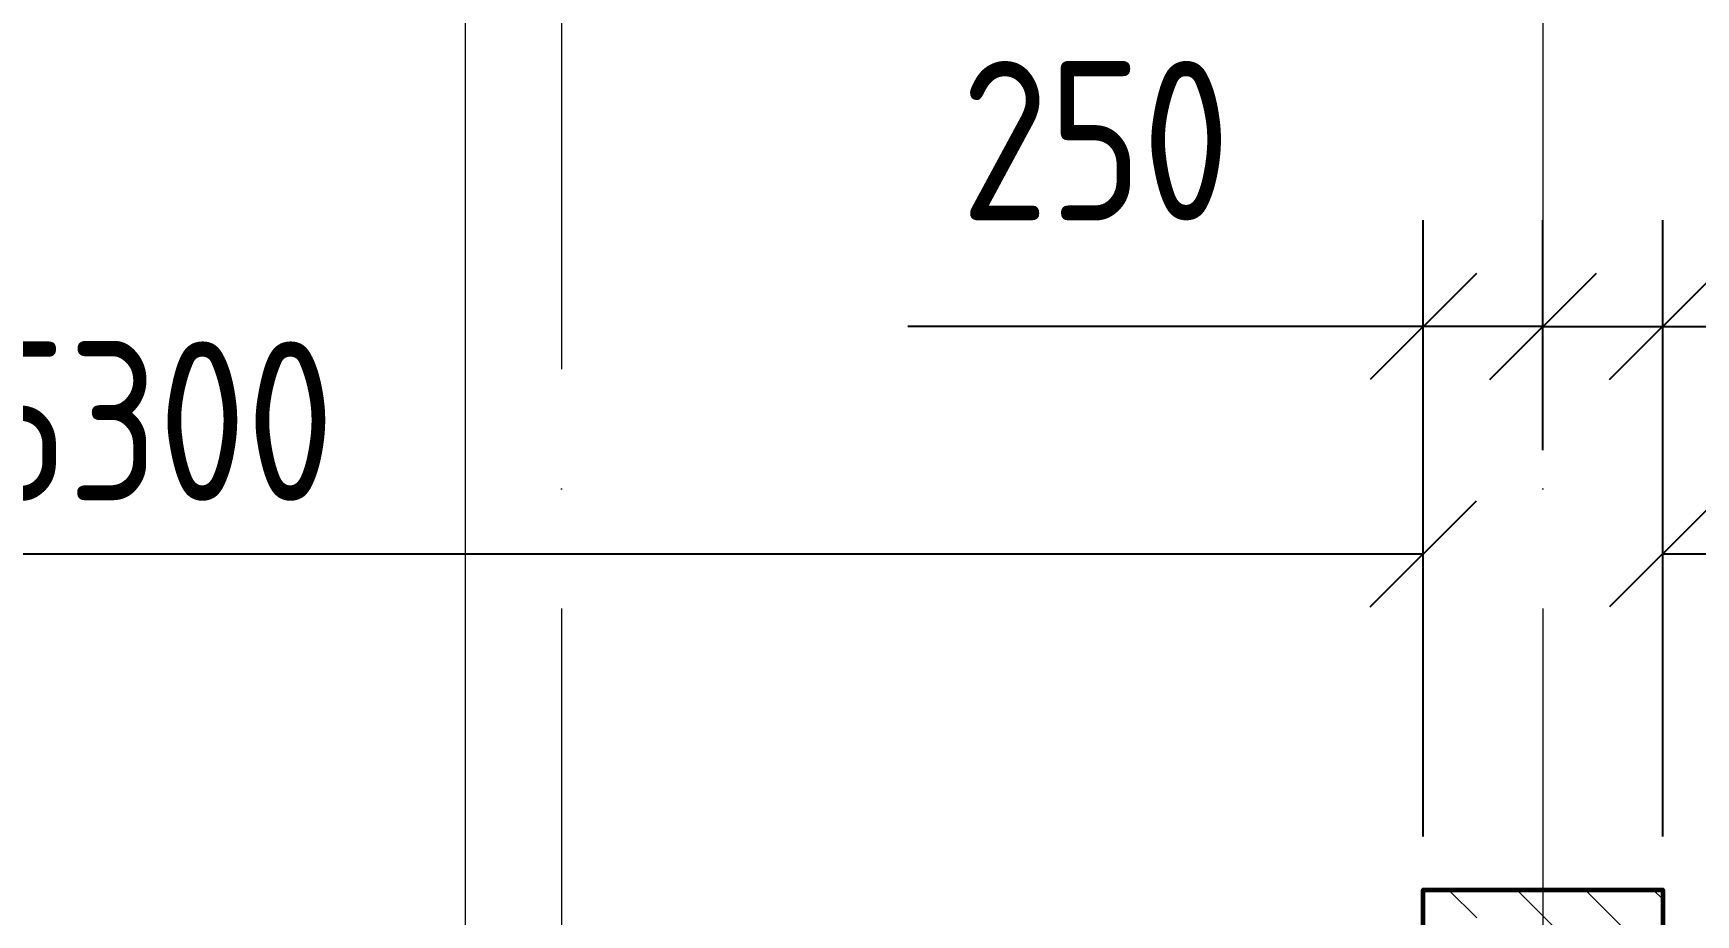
# Model space of a CAD drawing. Header units: millimetres. Extents: x -592259 to 288321, y -552984 to 293768.
# Drawn here: x 96735 to 100207, y 40423 to 42265 of the extents above; entities that cross this region are included whole.
import ezdxf

# ---------------------------------------------------------------- set-up
doc = ezdxf.new("R2010")
doc.units = ezdxf.units.MM
doc.linetypes.add('ADSK_Линия сетки', pattern=[2500, 2000, -250, 0, -250])
doc.layers.get('Defpoints').update_dxf_attribs({"color": 250})
for name, color, linetype, lineweight in [('4.1) Штук. 3.1 вып', 6, 'Continuous', 60), ('A-____-____-DIMS', 250, 'Continuous', 9), ('A-FLOR-____-OTLN', 250, 'Continuous', 9), ('S-COLS-____-MCUT', 250, 'Continuous', 25), ('S-COLS-____-OTLN', 250, 'Continuous', 9), ('S-GRID-____-OTLN', 250, 'Continuous', 9)]:
    doc.layers.add(name, color=color, linetype=linetype, lineweight=lineweight)
doc.styles.get("Standard").update_dxf_attribs({"font": 'ГОСТ тип А.ttf'})
doc.dimstyles.new('А3', dxfattribs={"dimtxt": 333, "dimasz": 222, "dimexe": 222, "dimexo": 111, "dimgap": 111, "dimtad": 1, "dimtoh": 1, "dimdec": 0, "dimrnd": 0.0015, "dimzin": 0, "dimdsep": 46, "dimtxsty": 'Standard', "dimblk": 'OBLIQUE', "dimcen": 0, "dimclrd": 7, "dimclre": 7, "dimclrt": 7, "dimadec": 0, "dimazin": 0, "dimtfac": 1, "dimtdec": 0, "dimtofl": 0, "dimtmove": 0, "dimatfit": 3, "dimfxl": 1, "dimtolj": 1, "dimtzin": 0, "dimarcsym": 0})

# ---------------------------------------------------------------- blocks, each defined once
blk = doc.blocks.new('_Oblique')
at = {"color": 0, "linetype": 'ByBlock', "lineweight": -2}
blk.add_line((-0.5, -0.5), (0.5, 0.5), dxfattribs=at)
blk = doc.blocks.new('*D2626')
at = {"layer": 'A-____-____-DIMS', "color": 7, "lineweight": -2, "transparency": 16777216}
for p, q in [((94337.9, 40586), (94337.9, 41398.9)), ((99637.9, 40586), (99637.9, 41398.9)), ((94337.9, 41176.9), (99637.9, 41176.9))]:
    blk.add_line(p, q, dxfattribs=at)
at = {"layer": 'Defpoints', "color": 0, "transparency": 16777216}
for p in [(99637.9, 41176.9), (94337.9, 40475), (99637.9, 40475)]:
    blk.add_point(p, dxfattribs=at)
at = {"layer": 'A-____-____-DIMS', "color": 7, "lineweight": -2, "transparency": 16777216, "xscale": 222, "yscale": 222, "zscale": 222, "rotation": 180}
blk.add_blockref('_Oblique', (94337.9, 41176.9), dxfattribs=at)
at = {"layer": 'A-____-____-DIMS', "color": 7, "lineweight": -2, "transparency": 16777216, "xscale": 222, "yscale": 222, "zscale": 222}
blk.add_blockref('_Oblique', (99637.9, 41176.9), dxfattribs=at)
at = {"layer": 'A-____-____-DIMS', "color": 7, "transparency": 16777216, "insert": (96987.9, 41454.4), "char_height": 333, "width": 1.792, "attachment_point": 5}
blk.add_mtext('\\A1;5300', dxfattribs=at)
blk = doc.blocks.new('*D2627')
at = {"layer": 'A-____-____-DIMS', "color": 7, "lineweight": -2, "transparency": 16777216}
for p, q in [((99637.9, 40586), (99637.9, 41874)), ((99887.9, 41393.9), (99887.9, 41874)), ((99637.9, 41652), (98561.2, 41652)), ((99887.9, 41652), (99637.9, 41652))]:
    blk.add_line(p, q, dxfattribs=at)
at = {"layer": 'Defpoints', "color": 0, "transparency": 16777216}
for p in [(99887.9, 41652), (99887.9, 41282.9), (99637.9, 40475)]:
    blk.add_point(p, dxfattribs=at)
at = {"layer": 'A-____-____-DIMS', "color": 7, "lineweight": -2, "transparency": 16777216, "xscale": 222, "yscale": 222, "zscale": 222, "rotation": 180}
blk.add_blockref('_Oblique', (99637.9, 41652), dxfattribs=at)
at = {"layer": 'A-____-____-DIMS', "color": 7, "lineweight": -2, "transparency": 16777216, "xscale": 222, "yscale": 222, "zscale": 222}
blk.add_blockref('_Oblique', (99887.9, 41652), dxfattribs=at)
at = {"layer": 'A-____-____-DIMS', "color": 7, "transparency": 16777216, "insert": (98672.2, 42207), "char_height": 333, "width": 1.344, "attachment_point": 1, "line_spacing_factor": 1.149209}
blk.add_mtext('\\A1;250', dxfattribs=at)
blk = doc.blocks.new('*D2628')
at = {"layer": 'A-____-____-DIMS', "color": 7, "lineweight": -2, "transparency": 16777216}
for p, q in [((99887.9, 41393.9), (99887.9, 41874)), ((100137.9, 40586), (100137.9, 41874)), ((99887.9, 41652), (100137.9, 41652)), ((100137.9, 41652), (101214.6, 41652))]:
    blk.add_line(p, q, dxfattribs=at)
at = {"layer": 'Defpoints', "color": 0, "transparency": 16777216}
for p in [(100137.9, 41652), (99887.9, 41282.9), (100137.9, 40475)]:
    blk.add_point(p, dxfattribs=at)
at = {"layer": 'A-____-____-DIMS', "color": 7, "lineweight": -2, "transparency": 16777216, "xscale": 222, "yscale": 222, "zscale": 222, "rotation": 180}
blk.add_blockref('_Oblique', (99887.9, 41652), dxfattribs=at)
at = {"layer": 'A-____-____-DIMS', "color": 7, "lineweight": -2, "transparency": 16777216, "xscale": 222, "yscale": 222, "zscale": 222}
blk.add_blockref('_Oblique', (100137.9, 41652), dxfattribs=at)
at = {"layer": 'A-____-____-DIMS', "color": 7, "transparency": 16777216, "insert": (100470.9, 42207), "char_height": 333, "width": 1.344, "attachment_point": 1, "line_spacing_factor": 1.149209}
blk.add_mtext('\\A1;250', dxfattribs=at)
blk = doc.blocks.new('*D2629')
at = {"layer": 'A-____-____-DIMS', "color": 7, "lineweight": -2, "transparency": 16777216}
for p, q in [((100137.9, 40586), (100137.9, 41398.9)), ((105437.9, 40586), (105437.9, 41398.9)), ((100137.9, 41176.9), (105437.9, 41176.9))]:
    blk.add_line(p, q, dxfattribs=at)
at = {"layer": 'Defpoints', "color": 0, "transparency": 16777216}
for p in [(105437.9, 41176.9), (100137.9, 40475), (105437.9, 40475)]:
    blk.add_point(p, dxfattribs=at)
at = {"layer": 'A-____-____-DIMS', "color": 7, "lineweight": -2, "transparency": 16777216, "xscale": 222, "yscale": 222, "zscale": 222, "rotation": 180}
blk.add_blockref('_Oblique', (100137.9, 41176.9), dxfattribs=at)
at = {"layer": 'A-____-____-DIMS', "color": 7, "lineweight": -2, "transparency": 16777216, "xscale": 222, "yscale": 222, "zscale": 222}
blk.add_blockref('_Oblique', (105437.9, 41176.9), dxfattribs=at)
at = {"layer": 'A-____-____-DIMS', "color": 7, "transparency": 16777216, "insert": (102787.9, 41454.4), "char_height": 333, "width": 1.792, "attachment_point": 5}
blk.add_mtext('\\A1;5300', dxfattribs=at)

msp = doc.modelspace()

# ---------------------------------------------------------------- hatches: boundary and pattern name
at = {"layer": 'S-COLS-____-OTLN', "lineweight": 5, "true_color": 0x000000}
h = msp.add_hatch(dxfattribs=at)
h.set_pattern_fill('FP_1', color=18, style=0, pattern_type=2)
h.set_pattern_definition([(135, (12287.91, -0.0006), (-142.5612, -142.5612), []), (135, (12430.48, -0.0006), (-142.5612, -142.5612), [252.016, -50.403, 3.353, -47.05])])
h.paths.add_polyline_path([(99962.4699, 39775), (100137.8919, 39775), (100137.8919, 40475), (99637.8919, 40475), (99637.9138, 39775), (99787.955, 39775)])

# ---------------------------------------------------------------- linework, layer by layer
at = {"layer": '4.1) Штук. 3.1 вып'}
msp.add_lwpolyline([(99637.9138, 39934.5687), (99637.9138, 40475), (100137.8919, 40475), (100139.9138, 39920.6298)], dxfattribs=at)
at = {"layer": 'A-FLOR-____-OTLN', "color": 18, "lineweight": 5, "true_color": 0x000000}
msp.add_line((97637.8919, 39935.9994), (97637.8919, 45324.9994), dxfattribs=at)
at = {"layer": 'S-COLS-____-MCUT', "color": 18, "lineweight": 5, "true_color": 0x000000}
for p, q in [((100137.8919, 40475), (99637.8919, 40475)), ((99637.8919, 40475), (99637.8919, 39934.5687)), ((100137.8919, 39933.5923), (100137.8919, 40475))]:
    msp.add_line(p, q, dxfattribs=at)
at = {"layer": 'S-GRID-____-OTLN', "color": 18, "linetype": 'ADSK_Линия сетки', "true_color": 0x000000}
for p, q in [((97837.9138, 61063.6538), (97837.9138, -2919.5356)), ((99887.9138, 61063.6538), (99887.9138, -2919.5356))]:
    msp.add_line(p, q, dxfattribs=at)

# ---------------------------------------------------------------- dimensions: what is measured, and where the dimension line sits
at = {"layer": 'A-____-____-DIMS', "color": 18, "true_color": 0x000000}
for base, p1, p2, picture, middle in [((99887.9138, 41652.0427), (99637.8919, 40475), (99887.9138, 41282.9467), '*D2627', (98988.5419, 41652.0427)), ((100137.8919, 41652.0427), (99887.9138, 41282.9467), (100137.8919, 40475), '*D2628', (100787.2419, 41652.0427))]:
    dim = msp.add_linear_dim(base=base, p1=p1, p2=p2, dimstyle='А3', dxfattribs=at)
    dim.commit()
    dim.dimension.update_dxf_attribs({"geometry": picture, "text_midpoint": middle, "dimtype": 160})
for base, p1, p2, picture, middle in [((99637.8919, 41176.8807), (94337.8919, 40475), (99637.8919, 40475), '*D2626', (96987.8919, 41454.3807)), ((105437.8919, 41176.8807), (100137.8919, 40475), (105437.8919, 40475), '*D2629', (102787.8919, 41454.3807))]:
    dim = msp.add_linear_dim(base=base, p1=p1, p2=p2, dimstyle='А3', dxfattribs=at)
    dim.commit()
    dim.dimension.update_dxf_attribs({"geometry": picture, "text_midpoint": middle})

doc.saveas('drawing.dxf')
